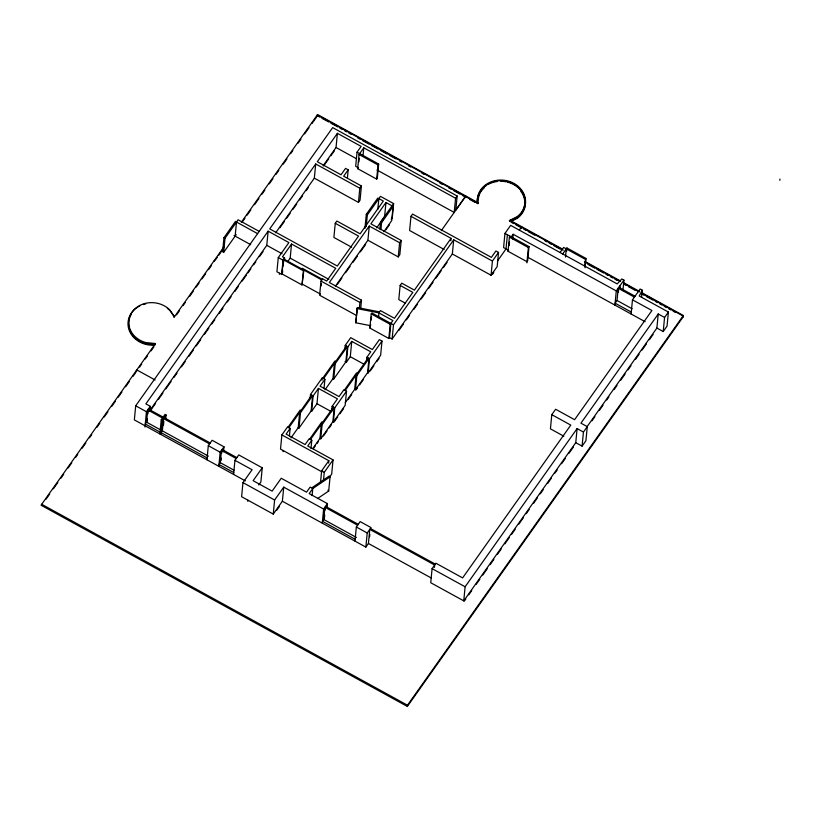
<?xml version="1.0" encoding="UTF-8"?>
<svg xmlns="http://www.w3.org/2000/svg" width="821" height="821" viewBox="0 0 821 821"><rect width="100%" height="100%" fill="white"/><g stroke="black" fill="none" stroke-linecap="round" stroke-linejoin="round"><path stroke-width="1.23" d="M41.573 505.49L41.697 504.268L407.473 705.218L407.349 706.44L41.05 505.202L155.467 343.558L145.758 342.531A23.532 20.392 5.5 0 1 132.325 311.734A23.532 20.392 5.5 0 1 169.752 309.866L174.463 316.732M241.374 222.204L317.265 115.012L465.476 196.435L455.809 210.084L457.164 196.003L332.669 127.604L135.701 405.81L134.346 419.9L245.376 480.89M144.978 427.033L146.456 411.721L150.284 406.313L145.861 403.881L268.139 231.173L288.9 242.585L278.278 257.589L276.913 271.761L281.665 274.378L281.983 273.927L283.348 259.754L303.39 270.766L302.025 284.938L281.983 273.927M160.044 432.082L145.276 423.964L146.549 422.168L147.729 409.915L162.496 418.033M154.369 344.676L154.492 343.455M147.185 421.265L147.421 418.813M147.893 413.917L148.365 409.012L163.133 417.13M155.467 343.558L155.343 344.779L145.635 343.753A23.532 20.392 5.5 0 1 131.483 314.022M149.812 411.208L150.284 406.313M159.869 433.919L161.224 419.829L165.052 414.42L166.109 415.005L165.75 418.679M160.916 434.494L162.281 420.414L166.109 415.005M207.118 457.944L161.101 432.657L162.373 430.861L163.553 418.607L209.571 443.894M173.816 317.183L173.929 315.962M163.482 425.052L163.841 421.378M257.599 233.636L235.442 221.465L223.959 237.69L222.604 251.78L223.661 252.355L236.202 234.632M223.661 252.355L225.016 238.275L238.09 219.792L259.19 231.378M206.943 459.781L208.298 445.69L212.126 440.282L224 446.809L223.528 451.714M235.145 236.13L236.499 222.039M218.817 466.307L220.172 452.217L224 446.809M233.759 472.578L218.991 464.47L220.274 462.664L221.454 450.411L236.222 458.529M221.023 460.54L221.26 458.087M221.732 453.192L221.968 450.739M233.585 474.415L234.939 460.335L238.767 454.926L262.248 467.816L260.883 481.989L258.779 484.965M234.939 460.335L252.088 469.745L242.965 482.625L241.61 496.715L273.26 514.1L282.373 501.221L283.738 487.14L323.628 509.051L322.273 523.141M149.689 410.726L266.774 245.346L268.139 231.173M247.819 501.415L247.942 500.194M279.438 274.358L279.55 273.219M281.665 274.378L283.029 260.206L284.62 257.948L282.506 256.788L291.537 244.032L335.727 268.303L326.686 281.059L322.602 278.812L321.001 281.069L319.636 295.242L356.324 315.387M282.465 273.167L282.691 270.817M283.142 266.117L283.82 259.077L321.801 279.94M284.394 260.298L284.62 257.948M288.099 261.057L290.182 258.122L291.537 244.032M273.26 514.1L274.614 500.02L283.738 487.14M289.423 436.043L290.152 428.388L287.514 426.941L281.88 434.914L280.515 449.087L321.914 471.839M283.04 451.673L283.153 450.534M316.619 115.946L317.142 116.233L317.265 115.012M302.025 284.938L303.873 270.088L303.39 270.766M314.34 178.157L315.705 163.984L359.814 188.214L358.449 202.387L314.34 178.157L275.661 232.784M298.208 427.659L299.686 412.347L300.476 412.778L299.008 428.09L298.208 427.659L290.983 437.87M310.153 398.031L310.492 394.49L322.263 377.865L324.9 379.323L324.038 388.251M321.237 285.841L321.463 283.481M323.115 165.76L336.035 147.503L337.4 133.33L361.137 146.374L357.043 152.152L355.678 166.324L358.315 167.771L357.679 168.674L376.675 179.111L377.311 178.208L378.676 164.036L357.043 152.152M299.008 428.09L311.128 410.962L312.606 395.65L300.476 412.778M311.128 410.962L311.662 411.249L313.129 395.938L318.456 388.415L337.441 398.852L332.125 406.374L331.633 411.475M310.985 448.543L311.785 440.272L309.148 438.825L305.094 444.541L286.108 434.114L290.152 428.388M311.662 411.249L316.978 403.727L318.456 388.415M377.824 209.242L378.85 198.59L383.325 201.053L360.132 233.821L336.856 221.034L335.255 223.281L333.89 237.454L351.634 247.203M322.037 380.236L322.263 377.865M312.093 495.638L312.77 488.546L312.001 487.695L329.293 476.016L330.063 476.868L328.698 491.04L317.511 498.593M319.944 438.393L321.309 424.221L322.109 424.662L320.744 438.835L319.944 438.393L312.719 448.615M347.406 178.095L348.196 169.834L345.559 168.377L341.033 174.77L317.296 161.727L337.4 133.33M320.488 482.686L321.627 470.874L328.821 460.704L281.88 434.914M332.957 378.584L334.424 363.272L335.214 363.703L333.747 379.015L332.957 378.584L324.993 389.821M323.464 480.593L324.264 472.321L333.049 459.904L307.731 445.988L311.785 440.272M328.595 463.065L328.821 460.704M320.744 438.835L332.864 421.707L334.229 407.534L322.109 424.662M355.154 539.274L322.448 521.304L323.731 519.498L324.911 507.255L357.607 525.214M357.679 168.674L359.044 154.502L363.775 147.821L455.573 198.251L454.208 212.423L376.962 169.988M332.864 421.707L333.398 421.994L334.752 407.821L346.524 391.196L343.886 389.749L339.042 396.594L320.046 386.168L324.9 379.323M324.367 518.605L324.716 514.921M325.188 510.026L325.424 507.573M358.89 161.87L359.229 158.33M327.107 507.327L327.456 503.642L309.189 493.606L312.77 488.546L330.063 476.868M333.049 459.904L331.684 474.076L329.488 477.175M362.985 156.093L363.775 147.821M344.892 348.956L345.231 345.415L350.721 337.667L372.344 349.551L379.364 339.637L382.001 341.084L380.636 355.257L368.136 372.919L367.603 372.631L368.968 358.459L356.848 375.587L355.483 389.759L354.693 389.318L356.057 375.156L356.848 375.587M348.196 169.834L343.671 176.217L361.414 185.967L360.05 200.139L358.449 202.387M345.077 361.456L346.4 362.174L347.868 346.862L351.757 341.372L370.753 351.809L366.864 357.299L366.494 361.127M346.524 391.196L345.159 405.369L333.398 421.994M346.4 362.174L350.29 356.683L351.757 341.372M370.271 325.629L355.76 322.786L357.361 307.577L379.138 311.826L378.44 317.594M357.361 307.577L355.76 322.786M364.945 228.412L366.299 214.322L377.783 198.097L378.84 198.682M366.217 226.647L367.346 214.907L380.441 196.342L393.628 203.587L392.264 217.76L391.196 219.258M359.341 308.347L359.906 302.436L361.507 300.188L329.324 282.506L369.276 226.073L399.611 242.739L398.247 256.911L367.911 240.245L369.276 226.073M360.706 308.45L361.507 300.188M376.675 179.111L378.04 164.939L378.676 164.036M389.493 337.585L388.846 338.488L369.861 328.051L371.225 313.879L371.862 312.975L393.485 324.859L392.12 339.032L389.493 337.585L390.847 323.412M379.866 229.151L380.544 222.06L393.628 203.587M370.723 324.788L369.861 328.051M371.184 320.067L371.523 316.516M380.913 229.726L381.601 222.645L393.085 206.42L385.962 202.51L370.876 223.825L401.202 240.481L399.837 254.654L398.247 256.911M368.136 372.919L369.501 358.746L382.001 341.084M385.962 202.51L384.597 216.682L376.695 227.848M354.98 541.111L356.335 527.02L360.162 521.612L371.051 527.595L367.223 533.003L365.858 547.094L282.373 501.221M393.085 206.42L391.72 220.592L383.828 231.748M365.858 547.094L368.413 543.481L369.778 529.391L434.658 565.033L434.422 567.383M369.614 536.76L369.84 534.399M388.846 338.488L390.211 324.316L392.879 320.549L378.902 312.873L357.125 308.624M491.061 275.24L492.426 261.068L453.705 239.804L452.34 253.976L491.061 275.24L497.177 266.599L498.542 252.427L495.905 250.98L491.379 257.363L412.573 214.076L410.982 216.323L451.068 238.347L414.41 290.131L401.756 283.173L400.155 285.431L398.79 299.603L405.122 303.072M410.982 216.323L409.617 230.496L444.14 249.461M450.842 240.717L451.068 238.347M465.476 196.435L465.353 197.666L465.794 195.983M641.56 297.202L642.238 290.162L640.123 289.002L632.468 299.819L651.915 310.502L574.608 419.695L555.622 409.258L551.794 414.667L570.78 425.104L462.613 577.902L435.93 563.237L432.092 568.645L430.738 582.736L463.752 600.869L575.757 442.663L577.112 428.583L583.444 432.051L582.089 446.142L575.757 442.663M510.395 221.783L510.518 220.551L517.517 217.031A24.158 20.936 5.5 0 0 510.272 181.728A24.158 20.936 5.5 0 0 477.412 202.366L477.288 203.587A24.158 20.936 5.5 0 1 486.607 185.289M478.017 202.52L477.904 203.659L478.838 194.946A23.532 20.392 5.5 0 1 513.915 184.109A23.532 20.392 5.5 0 1 517.097 216.703L509.318 220.613L563.268 250.159M492.651 272.983L492.538 274.132L493.832 272.305M463.752 600.869L465.117 586.779L577.112 428.583M504.956 233.41L503.591 247.583L508.661 250.374L508.025 251.277L527.01 261.704L527.657 260.801L529.022 246.628L504.956 233.41L510.641 225.375L617.156 283.902L621.836 278.955L623.939 280.115L622.923 290.675M507.388 234.755L506.023 248.927L497.413 261.088M510.19 220.172L510.077 221.311L516.984 217.842M508.025 251.277L509.389 237.105L510.026 236.202M509.123 245.643L509.461 242.103M512.684 238.993L513.146 234.262L616.284 290.932L614.919 305.104M521.263 228.382L521.386 227.15L519.303 230.167M521.704 226.699L521.592 227.93L515.988 224.851M526.908 262.843L528.375 247.532L529.022 246.628M565.484 257.096L566.274 248.876M566.572 251.493L566.911 247.973L585.907 258.41L585.004 267.8M551.794 414.667L550.429 428.839L563.832 436.208M584.583 266.353L585.907 258.41M658.237 313.981L656.882 328.072L663.214 331.54L664.569 317.46L658.237 313.981L580.94 423.174L587.272 426.643L585.917 440.733L582.089 446.142M631.287 312.072L615.103 303.175L617.023 300.476L618.192 288.222L634.387 297.12M618.367 292.225L618.603 289.772M619.876 287.966L620.112 285.523M631.103 313.991L632.468 299.819M642.238 290.162L639.251 296.032L668.397 312.052L667.042 326.132L663.214 331.54M682.918 317.183L683.041 315.962L641.581 293.189M779.837 180.292L779.95 179.07M223.825 247.018L174.339 316.916L170.101 310.738A24.158 20.936 5.5 0 0 167.34 308.378M45.997 499.24L49.691 494.037M53.375 488.823L57.798 482.574M60.744 478.407L63.699 474.24M68.122 468.001L71.807 462.787M75.491 457.584L77.708 454.454M82.131 448.204L85.815 443.001M89.499 437.798L91.716 434.668M96.878 427.382L99.823 423.215M104.246 416.965L107.931 411.762M111.625 406.549L115.309 401.346M118.255 397.179L121.939 391.966M125.634 386.763L129.318 381.56M133.002 376.346L135.947 372.18M139.56 367.09L141.715 364.042M145.296 358.972L147.452 355.934M151.043 350.865L153.917 346.811M176.525 314.874L179.44 310.759M183.073 305.617L185.259 302.528M189.63 296.36L193.274 291.219M196.178 287.104L199.093 282.988M202.007 278.873L205.65 273.732M208.555 269.627L211.469 265.511M215.092 260.39L217.237 257.373M218.653 255.362L222.932 249.317M241.99 222.388L244.945 218.232M247.152 215.102L250.836 209.899M254.52 204.696L258.943 198.456M261.889 194.29L264.834 190.133M269.257 183.883L272.941 178.68M275.887 174.514L278.832 170.358M283.255 164.108L286.94 158.905M290.624 153.701L292.83 150.582M297.992 143.295L300.938 139.129M304.622 133.926L309.045 127.686M311.99 123.519L316.413 117.28M317.142 116.233L317.583 114.56L477.412 202.366M315.705 163.984L269.729 228.915L337.318 266.045L358.541 236.079L335.255 223.281M151.054 409.771L155.508 403.491M158.474 399.304L162.917 393.023M165.883 388.846L171.066 381.519M174.031 377.332L176.997 373.145M181.441 366.864L185.146 361.63M188.851 356.396L193.294 350.115M196.26 345.928L200.704 339.648M204.408 334.414L208.852 328.133M211.818 323.946L214.784 319.759M219.228 313.478L222.932 308.255M227.376 301.974L231.081 296.74M234.785 291.506L238.49 286.272M242.195 281.039L246.557 274.881M247.983 272.87L250.836 268.836M253.679 264.814L255.824 261.796M259.436 256.696L263.048 251.585M279.93 227.735L284.312 221.557M286.498 218.458L290.141 213.306M293.066 209.181L296.709 204.029M299.634 199.903L302.549 195.788M306.202 190.636L308.388 187.537M323.72 165.883L328.749 158.781M330.894 155.744L334.486 150.674M301.759 268.929L302.241 268.251L322.284 279.263M359.814 188.214L361.414 185.967M335.358 286.231L367.911 240.245M337.472 284.24L341.916 277.97M345.61 272.736L350.054 266.466M353.009 262.289L357.443 256.019M360.409 251.842L365.581 244.525M380.903 222.891L383.058 219.854M385.87 229.839L389.462 224.769M399.611 242.739L401.202 240.481M288.048 427.228L300.168 410.1L300.968 410.541M322.786 378.163L334.917 361.035L335.707 361.466M288.838 427.669L311.816 395.219M323.577 378.594L346.554 346.144M335.214 363.703L347.345 346.575L345.867 361.887L333.747 379.015M262.248 467.816L253.125 480.696L272.12 491.132L281.234 478.253L306.551 492.159L310.133 487.099L312.77 488.546M455.573 198.251L457.164 196.003M378.902 312.873L380.492 310.615L394.47 318.302L412.819 292.379L400.155 285.431M441.288 230.68L465.466 196.517L477.925 203.362M309.671 439.112L321.801 421.984L322.591 422.425M344.41 390.037L356.54 372.908L357.33 373.35M310.461 439.553L333.439 407.093M345.21 390.478L368.177 358.028M393.485 324.859L453.705 239.804M345.282 402.608L354.693 389.318M313.335 448.728L315.5 445.67M316.947 443.617L318.394 441.575M348.073 399.663L351.686 394.552M355.483 389.759L367.603 372.631M323.484 435.941L327.045 430.902M329.19 427.885L331.325 424.857M356.088 389.893L357.515 387.871M359.649 384.854L363.221 379.815M392.12 339.032L452.34 253.976M334.014 422.097L337.698 416.904M339.904 413.784L343.578 408.591M370.23 370.938L373.904 365.745M376.849 361.589L379.056 358.479M399.006 330.299L403.439 324.038M406.395 319.862L409.351 315.685M413.784 309.414L417.489 304.191M421.183 298.977L425.617 292.707M428.572 288.53L433.006 282.26M435.972 278.083L441.144 270.776M443.361 267.646L447.055 262.422M276.646 510.375L279.458 506.413M492.426 261.068L498.542 252.427M511.288 236.889L513.146 234.262M323.628 509.051L327.456 503.642M560.045 252.519L563.647 247.429L585.27 259.313M562.672 253.966L566.911 247.973M616.284 290.932L623.939 280.115M586.943 426.858L656.882 328.072M583.444 432.051L587.272 426.643M664.569 317.46L668.397 312.052M464.378 601.054L465.846 598.971M468.791 594.815L471.736 590.648M476.159 584.408L479.844 579.205M482.789 575.039L487.212 568.799M490.158 564.643L493.842 559.44M497.516 554.237L501.2 549.033M504.884 543.83L509.307 537.591M511.514 534.461L515.198 529.268M518.882 524.065L523.305 517.815M526.251 513.659L529.196 509.492M533.609 503.252L537.293 498.049M540.239 493.883L543.194 489.727M547.607 483.487L551.291 478.284M554.975 473.081L557.182 469.961M561.605 463.711L565.289 458.508M568.974 453.305L573.417 447.024M591.982 420.804L594.927 416.647M599.34 410.408L603.025 405.205M606.709 400.001L608.915 396.882M614.067 389.606L617.012 385.449M620.697 380.246L625.109 374.007M628.055 369.85L631 365.694M635.413 359.454L639.097 354.251M642.043 350.095L646.466 343.855M649.401 339.689L653.085 334.496M407.473 705.218L683.041 315.962M407.349 706.44L683.236 316.732L683.359 315.51L641.899 292.738M511.401 221.28L517.404 218.263A24.158 20.936 5.5 0 0 524.732 197.748A24.158 20.936 5.5 0 0 507.101 182.036M510.518 220.551L562.488 249.102M584.747 261.335L620.604 281.039M623.97 282.886L639.651 291.506M584.429 261.786L620.286 281.49M623.652 283.337L639.333 291.958M316.937 115.494L319.708 117.023M321.955 118.255L328.698 121.949M330.935 123.191L337.677 126.886M339.925 128.127L342.172 129.359M344.41 130.59L346.657 131.822M348.904 133.053L351.152 134.295M357.884 137.99L360.132 139.231M362.379 140.463L369.111 144.157M371.359 145.399L378.101 149.094M380.339 150.325L387.081 154.03M389.328 155.261L396.061 158.966M399.427 160.813L401.674 162.045M408.417 165.75L410.654 166.981M421.891 173.149L424.129 174.391M439.851 183.021L442.098 184.253M448.83 187.958L451.078 189.189M453.325 190.421L460.058 194.125M462.305 195.357L465.671 197.214M469.899 199.534L475.185 202.428M511.514 222.399L513.751 223.62M523.788 229.141L525.994 230.352M528.201 231.563L534.81 235.196M544.734 240.645L546.94 241.856M549.136 243.067L551.343 244.278M553.549 245.489L560.158 249.122M587.99 264.413L594.712 268.108M596.959 269.329L603.681 273.024M605.919 274.255L608.166 275.487M610.403 276.718L612.64 277.95M614.888 279.181L617.125 280.413M623.847 284.107L626.095 285.339M628.332 286.57L635.054 290.265M641.776 293.959L644.023 295.191M646.26 296.422L652.982 300.117M655.23 301.348L657.467 302.58M659.704 303.811L661.952 305.043M664.189 306.274L666.426 307.506M668.674 308.737L670.911 309.969M673.158 311.2L675.396 312.432M618.839 287.319L635.023 296.217M359.044 154.502L378.04 164.939M509.389 237.105L528.375 247.532M617.023 300.476L632.129 308.778M336.035 147.503L356.54 158.771M527.472 257.055L645.142 321.709M366.299 214.322L367.346 214.907M380.544 222.06L381.601 222.645M266.774 245.346L282.075 253.751M290.182 258.122L328.841 279.356M278.278 257.589L283.029 260.206M321.001 281.069L359.906 302.436M234.088 235.555L250.692 244.668M371.225 313.879L390.211 324.316M223.959 237.69L225.016 238.275M302.508 284.261L320.436 294.113M213.85 261.109L214.384 261.396M345.231 345.415L347.868 346.862M366.864 357.299L369.501 358.746M350.29 356.683L363.693 364.052M310.492 394.49L313.129 395.938M332.125 406.374L334.752 407.821M316.978 403.727L331.499 411.711M321.627 470.874L324.264 472.321M155.128 379.979L136.809 369.912L136.686 371.143L136.163 370.846M370.415 528.488L435.294 564.13M164.19 417.704L210.217 442.991M222.091 449.518L236.859 457.625M325.547 506.352L358.243 524.321M135.701 405.81L146.456 411.721M161.224 419.829L162.281 420.414M208.298 445.69L220.172 452.217M356.335 527.02L367.223 533.003M432.092 568.645L465.117 586.779M368.413 543.481L431.056 577.892M146.549 422.168L160.259 429.701M162.373 430.861L208.39 456.137M220.274 462.664L233.985 470.197M323.731 519.498L356.427 537.468M242.965 482.625L274.614 500.02M327.928 490.188L328.698 491.04M154.317 345.21A24.158 20.936 5.5 0 1 129.164 330.196A24.158 20.936 5.5 0 1 139.806 305.956M143.275 304.57A24.158 20.936 5.5 0 1 145.676 303.924M520.873 191.385A23.532 20.392 5.5 0 1 517.877 217.134M478.725 196.086A23.532 20.392 5.5 0 1 484.195 187.855M488.69 184.089A24.158 20.936 5.5 0 1 496.982 181.523M500.779 181.277A24.158 20.936 5.5 0 1 505.869 181.769"/></g></svg>
